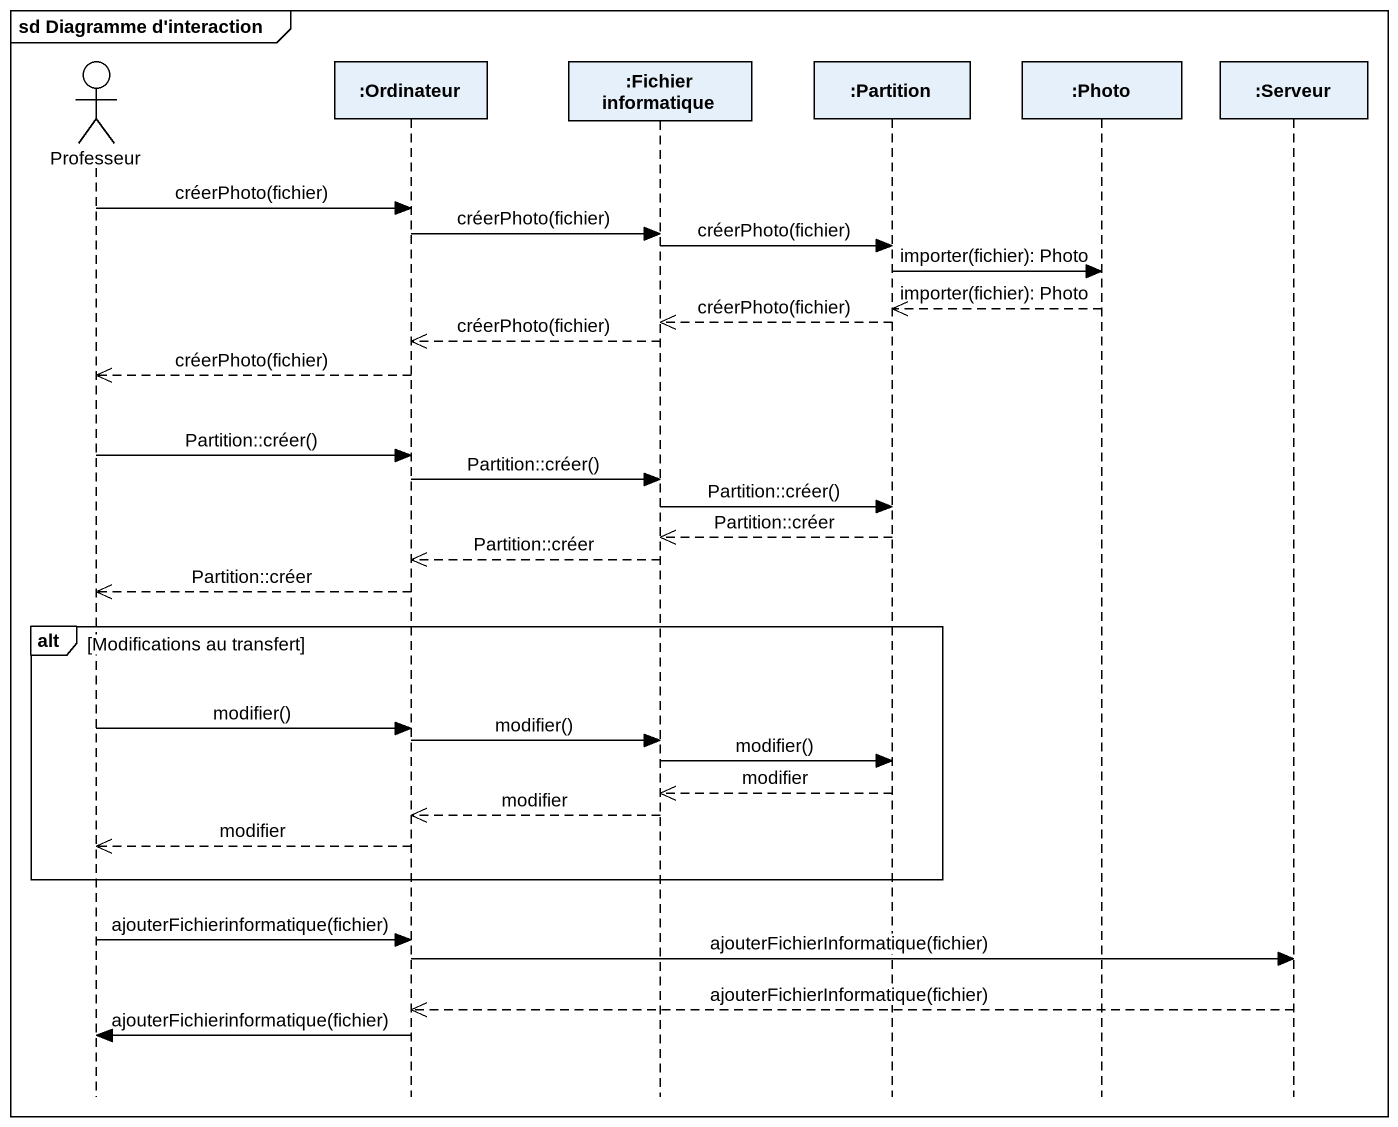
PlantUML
@startuml
mainframe sd Diagramme d'interaction
hide footbox
actor Professeur
participant ":Ordinateur" as Ordinateur
participant ":Fichier informatique" as Fichier_informatique
participant ":Partition" as Partition_
participant ":Photo" as Photo
participant ":Serveur" as Serveur

Professeur -> Ordinateur : créerPhoto(fichier)
Ordinateur -> Fichier_informatique : créerPhoto(fichier)
Fichier_informatique -> Partition_ : créerPhoto(fichier)
Partition_ -> Photo : importer(fichier): Photo
Photo -->> Partition_ : importer(fichier): Photo
Partition_ -->> Fichier_informatique : créerPhoto(fichier)
Fichier_informatique -->> Ordinateur : créerPhoto(fichier)
Ordinateur -->> Professeur : créerPhoto(fichier)
Professeur -> Ordinateur : Partition::créer()
Ordinateur -> Fichier_informatique : Partition::créer()
Fichier_informatique -> Partition_ : Partition::créer()
Partition_ -->> Fichier_informatique : Partition::créer
Fichier_informatique -->> Ordinateur : Partition::créer
Ordinateur -->> Professeur : Partition::créer
alt Modifications au transfert
  Professeur -> Ordinateur : modifier()
  Ordinateur -> Fichier_informatique : modifier()
  Fichier_informatique -> Partition_ : modifier()
  Partition_ -->> Fichier_informatique : modifier
  Fichier_informatique -->> Ordinateur : modifier
  Ordinateur -->> Professeur : modifier
end
Professeur -> Ordinateur : ajouterFichierinformatique(fichier)
Ordinateur -> Serveur : ajouterFichierInformatique(fichier)
Serveur -->> Ordinateur : ajouterFichierInformatique(fichier)
Ordinateur -> Professeur : ajouterFichierinformatique(fichier)
@enduml
